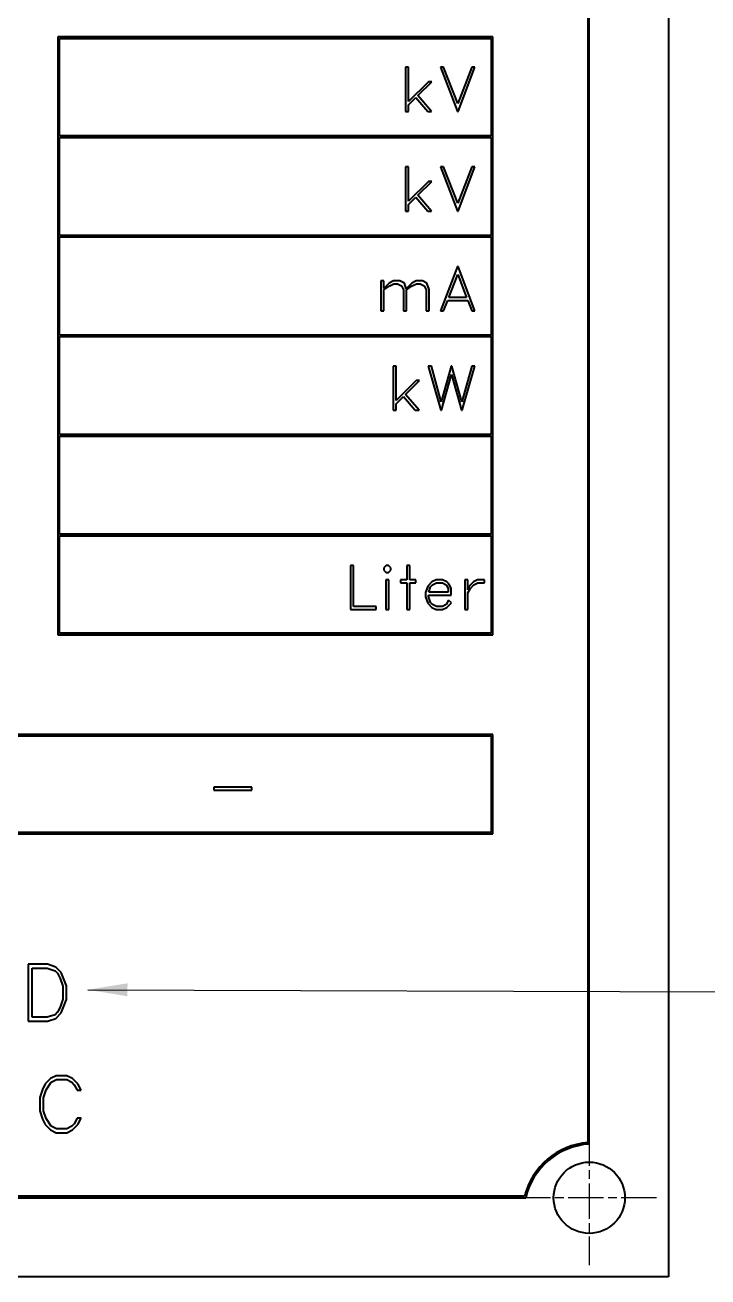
# Model space of a CAD drawing. Header units: millimetres. Extents: x 0 to 420, y 0 to 297.
# Drawn here: x 198.3 to 241.4, y 103.3 to 182.3 of the extents above; entities that cross this region are included whole.
import ezdxf

# ---------------------------------------------------------------- set-up
doc = ezdxf.new("R2010")
doc.units = ezdxf.units.MM
doc.linetypes.add('CHAIN', pattern=[0.3543, 0.2362, -0.0295, 0.0591, -0.0295])
for name, color, linetype, lineweight in [('가시적인 것(ISO)', 3, 'Continuous', 40), ('기호(ISO)', 5, 'Continuous', 25), ('중심 표식(ISO)', 1, 'Continuous', 25)]:
    doc.layers.add(name, color=color, linetype=linetype, lineweight=lineweight)
doc.styles.add('치수 텍스트_PSTEK_POSCO', font='isocp.shx')
doc.dimstyles.new('치수_PSTEK_POSCO$7', dxfattribs={"dimtxt": 3.5, "dimasz": 2.5, "dimexe": 2, "dimexo": 2.5, "dimgap": 1, "dimtad": 1, "dimrnd": 1e-08, "dimdsep": 46, "dimtxsty": '치수 텍스트_PSTEK_POSCO', "dimcen": 0.09, "dimdle": 10, "dimclrd": 7, "dimclre": 7, "dimclrt": 2, "dimadec": 1, "dimazin": 2, "dimtfac": 1, "dimtmove": 0, "dimatfit": 3, "dimfxl": 0, "dimtolj": 1, "dimlwd": -1, "dimlwe": -1, "dimarcsym": 0})

msp = doc.modelspace()

# ---------------------------------------------------------------- linework, layer by layer
at = {"layer": '가시적인 것(ISO)'}
for p, q in [((238.941, 223.293), (238.941, 103.293)), ((233.941, 111.68), (233.941, 214.907)), ((233.841, 214.814), (233.841, 111.773)), ((227.855, 181.542), (200.402, 181.542)), ((200.402, 181.542), (200.402, 143.821)), ((200.502, 175.305), (200.502, 181.442)), ((200.502, 181.442), (227.755, 181.442)), ((227.755, 181.442), (227.755, 175.305)), ((227.855, 143.821), (227.855, 181.542)), ((222.342, 179.626), (222.342, 176.843)), ((222.531, 179.626), (222.342, 179.626)), ((222.531, 177.462), (222.531, 179.626)), ((224.749, 179.626), (224.555, 179.626)), ((224.555, 179.626), (225.619, 176.843)), ((225.637, 177.343), (224.749, 179.626)), ((226.528, 179.626), (225.637, 177.343)), ((225.658, 176.843), (226.719, 179.626)), ((226.719, 179.626), (226.528, 179.626)), ((223.787, 178.717), (222.531, 177.462)), ((223.121, 177.84), (223.999, 178.717)), ((223.999, 178.717), (223.787, 178.717)), ((223.994, 176.843), (223.121, 177.84)), ((222.531, 177.249), (222.989, 177.71)), ((222.531, 176.843), (222.531, 177.249)), ((222.989, 177.71), (223.743, 176.843)), ((222.342, 176.843), (222.531, 176.843)), ((223.743, 176.843), (223.994, 176.843)), ((225.619, 176.843), (225.658, 176.843)), ((227.755, 175.305), (200.502, 175.305)), ((200.502, 169.019), (200.502, 175.205)), ((200.502, 175.205), (227.755, 175.205)), ((227.755, 175.205), (227.755, 169.019)), ((222.342, 173.339), (222.342, 170.556)), ((222.531, 173.339), (222.342, 173.339)), ((222.531, 171.175), (222.531, 173.339)), ((224.749, 173.339), (224.555, 173.339)), ((224.555, 173.339), (225.619, 170.556)), ((225.637, 171.056), (224.749, 173.339)), ((226.528, 173.339), (225.637, 171.056)), ((225.658, 170.556), (226.719, 173.339)), ((226.719, 173.339), (226.528, 173.339)), ((223.787, 172.43), (222.531, 171.175)), ((223.121, 171.553), (223.999, 172.43)), ((223.999, 172.43), (223.787, 172.43)), ((223.994, 170.556), (223.121, 171.553)), ((222.531, 170.963), (222.989, 171.423)), ((222.531, 170.556), (222.531, 170.963)), ((222.989, 171.423), (223.743, 170.556)), ((222.342, 170.556), (222.531, 170.556)), ((223.743, 170.556), (223.994, 170.556)), ((225.619, 170.556), (225.658, 170.556)), ((227.755, 169.019), (200.502, 169.019)), ((200.502, 162.732), (200.502, 168.919)), ((200.502, 168.919), (227.755, 168.919)), ((227.755, 168.919), (227.755, 162.732)), ((225.619, 167.052), (224.555, 164.269)), ((225.658, 167.052), (225.619, 167.052)), ((226.719, 164.269), (225.658, 167.052)), ((220.975, 166.143), (220.786, 166.143)), ((220.786, 166.143), (220.786, 164.269)), ((220.975, 165.667), (220.975, 166.143)), ((221.317, 166.011), (220.975, 165.667)), ((221.586, 166.143), (221.317, 166.011)), ((221.351, 165.828), (221.602, 165.954)), ((221.99, 166.143), (221.586, 166.143)), ((221.602, 165.954), (221.845, 165.954)), ((221.845, 165.954), (222.091, 165.833)), ((222.27, 166.009), (221.99, 166.143)), ((222.384, 165.652), (222.27, 166.009)), ((222.743, 166.011), (222.384, 165.652)), ((223.015, 166.143), (222.743, 166.011)), ((222.774, 165.828), (223.028, 165.954)), ((223.416, 166.143), (223.015, 166.143)), ((223.028, 165.954), (223.271, 165.954)), ((223.271, 165.954), (223.515, 165.833)), ((223.693, 166.009), (223.416, 166.143)), ((223.828, 165.6), (223.693, 166.009)), ((225.076, 165.105), (225.637, 166.55)), ((225.637, 166.55), (226.199, 165.105)), ((220.975, 165.579), (221.351, 165.828)), ((220.975, 164.269), (220.975, 165.579)), ((222.091, 165.833), (222.213, 165.587)), ((222.213, 165.587), (222.213, 164.269)), ((222.402, 165.579), (222.774, 165.828)), ((222.402, 164.269), (222.402, 165.579)), ((223.515, 165.833), (223.639, 165.587)), ((223.639, 165.587), (223.639, 164.269)), ((223.828, 164.269), (223.828, 165.6)), ((224.749, 164.269), (225.006, 164.916)), ((225.006, 164.916), (226.271, 164.916)), ((226.199, 165.105), (225.076, 165.105)), ((226.271, 164.916), (226.528, 164.269)), ((220.786, 164.269), (220.975, 164.269)), ((222.213, 164.269), (222.402, 164.269)), ((223.639, 164.269), (223.828, 164.269)), ((224.555, 164.269), (224.749, 164.269)), ((226.528, 164.269), (226.719, 164.269)), ((227.755, 162.732), (200.502, 162.732)), ((200.502, 162.632), (227.755, 162.632)), ((200.502, 156.445), (200.502, 162.632)), ((227.755, 162.632), (227.755, 156.445)), ((221.752, 160.765), (221.563, 160.765)), ((221.563, 160.765), (221.563, 157.982)), ((221.752, 158.601), (221.752, 160.765)), ((223.975, 160.765), (223.781, 160.765)), ((223.781, 160.765), (224.579, 157.982)), ((224.599, 158.513), (223.975, 160.765)), ((225.226, 160.765), (224.599, 158.513)), ((225.272, 160.765), (225.226, 160.765)), ((225.896, 158.513), (225.272, 160.765)), ((226.523, 160.765), (225.896, 158.513)), ((225.919, 157.982), (226.714, 160.765)), ((226.714, 160.765), (226.523, 160.765)), ((223.007, 159.857), (221.752, 158.601)), ((222.342, 158.979), (223.22, 159.857)), ((223.22, 159.857), (223.007, 159.857)), ((224.623, 157.982), (225.246, 160.234)), ((225.246, 160.234), (225.873, 157.982)), ((221.752, 158.389), (222.21, 158.85)), ((222.21, 158.85), (222.963, 157.982)), ((223.214, 157.982), (222.342, 158.979)), ((221.752, 157.982), (221.752, 158.389)), ((221.563, 157.982), (221.752, 157.982)), ((222.963, 157.982), (223.214, 157.982)), ((224.579, 157.982), (224.623, 157.982)), ((225.873, 157.982), (225.919, 157.982)), ((227.755, 156.445), (200.502, 156.445)), ((200.502, 156.345), (227.755, 156.345)), ((200.502, 150.158), (200.502, 156.345)), ((227.755, 156.345), (227.755, 150.158)), ((227.755, 150.158), (200.502, 150.158)), ((200.502, 150.058), (227.755, 150.058)), ((200.502, 143.921), (200.502, 150.058)), ((227.755, 150.058), (227.755, 143.921)), ((219.064, 148.191), (218.875, 148.191)), ((218.875, 148.191), (218.875, 145.409)), ((219.064, 145.598), (219.064, 148.191)), ((221.122, 148.191), (220.972, 148.044)), ((220.972, 148.044), (220.972, 147.891)), ((220.972, 147.891), (221.122, 147.744)), ((221.272, 148.191), (221.122, 148.191)), ((221.122, 147.744), (221.272, 147.744)), ((221.422, 148.044), (221.272, 148.191)), ((221.272, 147.744), (221.422, 147.891)), ((221.422, 147.891), (221.422, 148.044)), ((222.61, 148.191), (222.421, 148.191)), ((222.421, 148.191), (222.421, 147.283)), ((222.61, 147.283), (222.61, 148.191)), ((221.101, 147.283), (221.101, 145.409)), ((221.29, 147.283), (221.101, 147.283)), ((221.29, 145.409), (221.29, 147.283)), ((222.421, 147.283), (222.033, 147.283)), ((222.033, 147.283), (222.033, 147.094)), ((222.033, 147.094), (222.421, 147.094)), ((222.421, 147.094), (222.421, 145.409)), ((222.998, 147.283), (222.61, 147.283)), ((222.61, 145.409), (222.61, 147.094)), ((222.61, 147.094), (222.998, 147.094)), ((222.998, 147.094), (222.998, 147.283)), ((224.013, 147.151), (223.746, 146.879)), ((223.928, 146.851), (224.049, 146.967)), ((224.282, 147.283), (224.013, 147.151)), ((224.049, 146.967), (224.298, 147.094)), ((224.686, 147.283), (224.282, 147.283)), ((224.298, 147.094), (224.673, 147.094)), ((224.673, 147.094), (224.916, 146.972)), ((224.955, 147.151), (224.686, 147.283)), ((224.916, 146.972), (225.041, 146.729)), ((225.095, 147.014), (224.955, 147.151)), ((225.227, 146.742), (225.095, 147.014)), ((226.286, 147.283), (226.097, 147.283)), ((226.097, 147.283), (226.097, 145.409)), ((226.286, 146.656), (226.286, 147.283)), ((226.627, 147.151), (226.361, 146.879)), ((226.428, 146.716), (226.664, 146.967)), ((226.897, 147.283), (226.627, 147.151)), ((226.664, 146.967), (226.912, 147.094)), ((227.324, 147.283), (226.897, 147.283)), ((226.912, 147.094), (227.324, 147.094)), ((227.324, 147.094), (227.324, 147.283)), ((223.746, 146.879), (223.612, 146.48)), ((223.612, 146.48), (223.612, 146.211)), ((223.612, 146.211), (223.746, 145.813)), ((223.801, 146.222), (223.801, 146.317)), ((223.801, 146.317), (225.227, 146.317)), ((223.928, 145.844), (223.801, 146.222)), ((223.814, 146.506), (223.928, 146.851)), ((225.041, 146.506), (223.814, 146.506)), ((225.041, 146.729), (225.041, 146.506)), ((225.227, 146.317), (225.227, 146.742)), ((226.361, 146.879), (226.286, 146.656)), ((226.286, 146.467), (226.428, 146.716)), ((226.286, 145.409), (226.286, 146.467)), ((218.875, 145.409), (220.49, 145.409)), ((220.49, 145.598), (219.064, 145.598)), ((220.49, 145.409), (220.49, 145.598)), ((221.101, 145.409), (221.29, 145.409)), ((222.421, 145.409), (222.61, 145.409)), ((223.746, 145.813), (224.013, 145.543)), ((224.049, 145.725), (223.928, 145.844)), ((224.013, 145.543), (224.282, 145.409)), ((224.298, 145.598), (224.049, 145.725)), ((224.282, 145.409), (224.686, 145.409)), ((224.673, 145.598), (224.298, 145.598)), ((224.916, 145.722), (224.673, 145.598)), ((224.686, 145.409), (224.955, 145.543)), ((225.061, 146.009), (224.916, 145.722)), ((224.955, 145.543), (225.237, 145.828)), ((225.237, 145.828), (225.061, 146.009)), ((226.097, 145.409), (226.286, 145.409)), ((200.402, 143.821), (227.855, 143.821)), ((227.755, 143.921), (200.502, 143.921)), ((227.855, 137.534), (160.07, 137.534)), ((227.855, 131.248), (227.855, 137.534)), ((160.17, 137.434), (227.755, 137.434)), ((227.755, 137.434), (227.755, 131.348)), ((210.252, 134.191), (210.252, 134.003)), ((212.644, 134.191), (210.252, 134.191)), ((210.252, 134.003), (212.644, 134.003)), ((212.644, 134.003), (212.644, 134.191)), ((160.07, 131.248), (227.855, 131.248)), ((227.755, 131.348), (160.17, 131.348)), ((199.749, 123.026), (198.533, 123.026)), ((198.533, 123.026), (198.533, 119.433)), ((198.777, 122.782), (199.739, 122.782)), ((198.777, 119.677), (198.777, 122.782)), ((199.739, 122.782), (200.227, 122.618)), ((200.267, 122.852), (199.749, 123.026)), ((200.227, 122.618), (200.381, 122.461)), ((200.618, 122.505), (200.267, 122.852)), ((200.381, 122.461), (200.548, 122.137)), ((200.956, 121.656), (200.618, 122.505)), ((200.548, 122.137), (200.712, 121.642)), ((200.712, 121.642), (200.712, 120.817)), ((200.956, 120.804), (200.956, 121.656)), ((200.548, 120.322), (200.381, 119.998)), ((200.712, 120.817), (200.548, 120.322)), ((200.618, 119.955), (200.956, 120.804)), ((198.533, 119.433), (199.749, 119.433)), ((199.739, 119.677), (198.777, 119.677)), ((200.227, 119.841), (199.739, 119.677)), ((199.749, 119.433), (200.267, 119.607)), ((200.381, 119.998), (200.227, 119.841)), ((200.267, 119.607), (200.618, 119.955)), ((199.599, 115.476), (199.432, 115.129)), ((199.943, 115.817), (199.599, 115.476)), ((199.666, 115.095), (199.99, 115.59)), ((200.291, 115.991), (199.943, 115.817)), ((199.99, 115.59), (200.311, 115.747)), ((200.979, 115.991), (200.291, 115.991)), ((200.311, 115.747), (200.962, 115.747)), ((200.962, 115.747), (201.28, 115.583)), ((201.33, 115.817), (200.979, 115.991)), ((201.28, 115.583), (201.44, 115.426)), ((201.674, 115.473), (201.33, 115.817)), ((201.44, 115.426), (201.617, 115.075)), ((201.871, 115.075), (201.674, 115.473)), ((199.432, 115.129), (199.258, 114.617)), ((199.258, 114.617), (199.258, 113.772)), ((199.502, 114.607), (199.666, 115.095)), ((199.502, 113.782), (199.502, 114.607)), ((201.617, 115.075), (201.871, 115.075)), ((199.258, 113.772), (199.432, 113.261)), ((199.666, 113.294), (199.502, 113.782)), ((199.432, 113.261), (199.599, 112.913)), ((199.99, 112.803), (199.666, 113.294)), ((201.617, 113.314), (201.44, 112.963)), ((201.871, 113.314), (201.617, 113.314)), ((201.674, 112.916), (201.871, 113.314)), ((199.599, 112.913), (199.943, 112.572)), ((199.943, 112.572), (200.291, 112.398)), ((200.311, 112.642), (199.99, 112.803)), ((200.291, 112.398), (200.979, 112.398)), ((200.962, 112.642), (200.311, 112.642)), ((201.28, 112.806), (200.962, 112.642)), ((200.979, 112.398), (201.33, 112.572)), ((201.44, 112.963), (201.28, 112.806)), ((201.33, 112.572), (201.674, 112.916)), ((88.22, 108.293), (229.932, 108.293)), ((229.854, 108.393), (88.299, 108.393)), ((238.941, 103.293), (78.941, 103.293))]:
    msp.add_line(p, q, dxfattribs=at)
msp.add_circle((233.941, 108.293), 2.25, dxfattribs=at)
for radius, start, end in [(4.495, 94.74086, 165.83507), (4.395, 93.54181, 166.84836)]:
    msp.add_arc((234.212, 107.293), radius, start, end, dxfattribs=at)
at = {"layer": '중심 표식(ISO)', "linetype": 'CHAIN', "ltscale": 9.445163}
for p, q in [((233.941, 112.543), (233.941, 104.043)), ((238.191, 108.293), (229.691, 108.293))]:
    msp.add_line(p, q, dxfattribs=at)

# ---------------------------------------------------------------- leaders
at = {"layer": '기호(ISO)', "color": 7, "annotation_type": 0, "has_hookline": 1, "hookline_direction": 0, "text_width": 59.59}
msp.add_leader([(202.298, 121.421), (242.585, 121.289)], dimstyle='치수_PSTEK_POSCO$7', override={"dimtad": 0}, dxfattribs=at)

doc.saveas('drawing.dxf')
